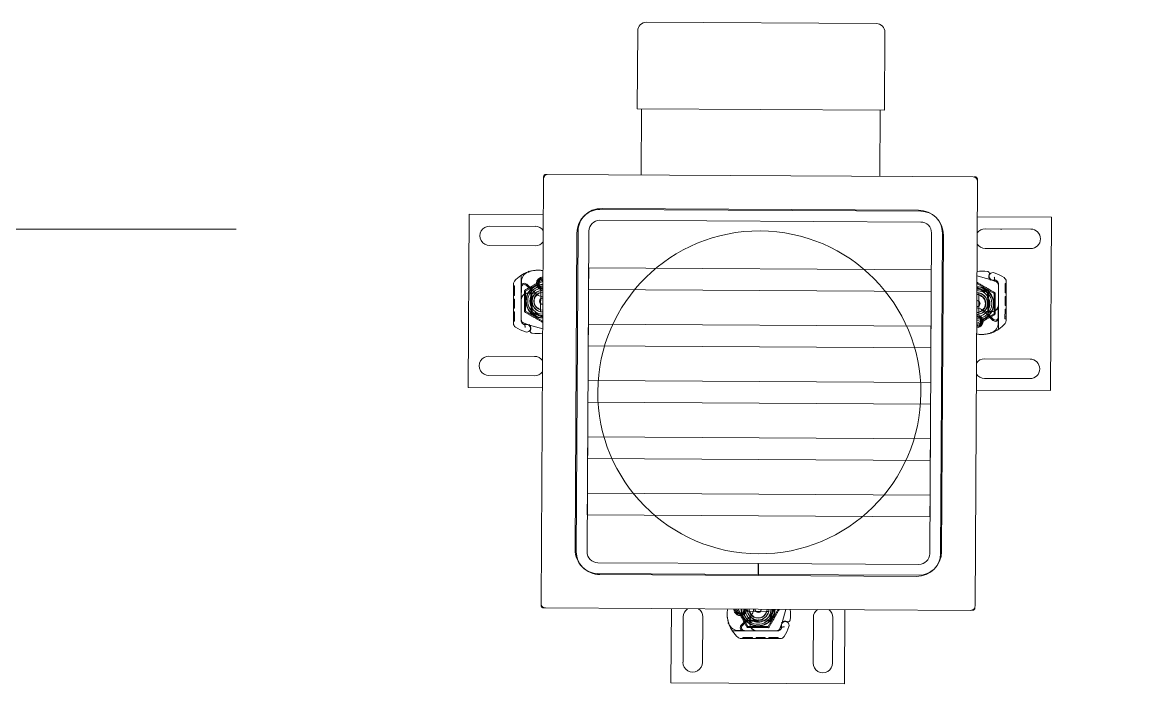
# Model space of a CAD drawing. Header units: millimetres. Extents: x -34838 to 729576, y -214038 to 121482.
# Drawn here: x 598704 to 599217, y -54444 to -54139 of the extents above; entities that cross this region are included whole.
import ezdxf
from ezdxf.enums import TextEntityAlignment as Align

# ---------------------------------------------------------------- set-up
doc = ezdxf.new("R2010")
doc.units = ezdxf.units.MM
doc.header["$MEASUREMENT"] = 0
doc.linetypes.add('Штрихпунктирная', pattern=[1340.555525, 705.555534, -352.777767, 0, -282.222223])
for name, color, linetype, lineweight in [('S-Prof__Обладнання__Обладнання для водопостачання та каналізації', 130, 'Continuous', 5), ('Viditelná (ISO)', 7, 'Continuous', 35), ('А _ ОСІ КООРДИНАЦІЙНІ.3D_Ном._пера__105', 7, 'Continuous', 13), ('А _ ОСІ КООРДИНАЦІЙНІ.3D_Ном._пера__25', 7, 'Continuous', 0)]:
    doc.layers.add(name, color=color, linetype=linetype, lineweight=lineweight)
doc.layers.add('А _ ОСІ КООРДИНАЦІЙНІ.3D', color=7, linetype='Continuous')
doc.styles.add('СГЕНЕРИР_СТИЛЬ_1', font='Arial.ttf')

# ---------------------------------------------------------------- blocks, each defined once
blk = doc.blocks.new('Стандартный Маркер Сетки_2')
at = {"layer": 'А _ ОСІ КООРДИНАЦІЙНІ.3D_Ном._пера__105', "color": 7, "linetype": 'Штрихпунктирная', "lineweight": 13}
blk.add_line((500, 0), (99754.182117, 0), dxfattribs=at)
at = {"layer": 'А _ ОСІ КООРДИНАЦІЙНІ.3D_Ном._пера__25', "color": 7, "lineweight": 0, "style": 'СГЕНЕРИР_СТИЛЬ_1'}
blk.add_attdef('AC_MarkerText_1', text='', height=700, dxfattribs=at).set_placement((-1000, 40.005), align=Align.MIDDLE_CENTER)
blk = doc.blocks.new('AUDIT_I_200716151807-1023')
at = {"layer": 'Viditelná (ISO)', "color": 5}
for centre, radius, start, end in [((1064.57, -81.65), 0.3, 155.7089, 199.9314), ((1063.2, -83.14), 1, 308.6012, 341.2698), ((1075.16, -89.84), 5.55, 90, 92.2924), ((1075.16, -89.84), 5.05, 90, 92.2924), ((1083.99, -84.89), 5, 16.8837, 22.0555), ((1082.39, -88.09), 0.5, 90, 118.955), ((1084.32, -88.09), 0.5, 61.045, 90), ((928.62, -181.06), 5, 106.8837, 112.0555), ((931.82, -180.73), 0.5, 151.045, 180), ((931.82, -182.66), 0.5, 180, 208.955), ((933.57, -189.9), 5.55, 180, 182.2924), ((933.57, -189.9), 5.05, 180, 182.2924), ((925.37, -200.49), 0.3, 245.7089, 289.9314), ((926.86, -201.86), 1, 38.6012, 71.2698), ((1065.99, -291.7), 0.5, 241.045, 270), ((1067.92, -291.7), 0.5, 270, 298.955), ((1066.32, -294.9), 5, 196.8837, 202.0555), ((1075.16, -289.95), 5.05, 270, 272.2924), ((1075.16, -289.95), 5.55, 270, 272.2924), ((1087.12, -296.65), 1, 128.6012, 161.2698), ((1085.75, -298.14), 0.3, 335.7089, 19.9314)]:
    blk.add_arc(centre, radius, start, end, dxfattribs=at)
at = {"layer": 'Viditelná (ISO)', "color": 5, "extrusion": (0, 0, -1)}
for centre, major_axis, ratio, start_param, end_param in [((1070.31, -86.16), (-0.68, 1.13), 0.865496, 4.64047, 5.024928), ((1072.36, -89.55), (2.76, 2.81), 0.948675, 4.712185, 4.722398), ((929.88, -194.74), (-1.13, -0.68), 0.865496, 4.64047, 5.024928), ((933.28, -192.69), (-2.81, 2.76), 0.948675, 4.712185, 4.722398), ((1077.95, -290.24), (-2.76, -2.81), 0.948675, 4.712185, 4.722398), ((1080, -293.63), (0.68, -1.13), 0.865496, 4.64047, 5.024928)]:
    blk.add_ellipse(centre, major_axis=major_axis, ratio=ratio, start_param=start_param, end_param=end_param, dxfattribs=at)
blk = doc.blocks.new('Трап малый')
for p, q in [((-52.05, 170.79), (53.95, 170.2)), ((-56.07, 166.81), (-56.27, 130.81)), ((57.92, 166.18), (57.72, 130.18)), ((-56.27, 130.81), (57.72, 130.18)), ((-54.27, 130.8), (-54.44, 100.35)), ((55.72, 130.19), (55.55, 99.74)), ((-99.5, 98.6), (-100.59, -97.49)), ((-99.44, 99.68), (-99.45, 99.62)), ((-99.45, 99.62), (-99.45, 99.55)), ((-99.45, 99.55), (-99.45, 99.1)), ((-99.45, 99.1), (-99.45, 99.05)), ((-99.43, 99.75), (-99.44, 99.68)), ((-99.41, 99.81), (-99.43, 99.75)), ((-99.39, 99.88), (-99.41, 99.81)), ((-99.37, 99.94), (-99.39, 99.88)), ((-99.34, 100), (-99.37, 99.94)), ((-99.31, 100.05), (-99.34, 100)), ((-99.28, 100.11), (-99.31, 100.05)), ((-99.24, 100.16), (-99.28, 100.11)), ((-99.2, 100.21), (-99.24, 100.16)), ((-99.15, 100.26), (-99.2, 100.21)), ((-99.1, 100.3), (-99.15, 100.26)), ((-99.05, 100.35), (-99.1, 100.3)), ((-99, 100.38), (-99.05, 100.35)), ((-98.94, 100.42), (-99, 100.38)), ((-98.89, 100.45), (-98.94, 100.42)), ((-98.83, 100.47), (-98.89, 100.45)), ((-98.76, 100.5), (-98.83, 100.47)), ((-98.7, 100.52), (-98.76, 100.5)), ((-98.64, 100.53), (-98.7, 100.52)), ((-98.57, 100.54), (-98.64, 100.53)), ((-98.51, 100.55), (-98.57, 100.54)), ((-98.44, 100.55), (-98.51, 100.55)), ((-97.99, 100.55), (-98.44, 100.55)), ((-97.94, 100.55), (-97.99, 100.55)), ((98.6, 99.5), (-97.49, 100.59)), ((99.1, 99.45), (99.05, 99.45)), ((99.55, 99.45), (99.1, 99.45)), ((99.5, -98.6), (100.59, 97.49)), ((99.62, 99.45), (99.55, 99.45)), ((99.68, 99.44), (99.62, 99.45)), ((99.75, 99.43), (99.68, 99.44)), ((99.81, 99.41), (99.75, 99.43)), ((99.88, 99.39), (99.81, 99.41)), ((99.94, 99.37), (99.88, 99.39)), ((100, 99.34), (99.94, 99.37)), ((100.05, 99.31), (100, 99.34)), ((100.11, 99.28), (100.05, 99.31)), ((100.16, 99.24), (100.11, 99.28)), ((100.21, 99.2), (100.16, 99.24)), ((100.26, 99.15), (100.21, 99.2)), ((100.3, 99.1), (100.26, 99.15)), ((100.35, 99.05), (100.3, 99.1)), ((100.38, 99), (100.35, 99.05)), ((100.42, 98.94), (100.38, 99)), ((100.45, 98.89), (100.42, 98.94)), ((100.47, 98.83), (100.45, 98.89)), ((100.5, 98.76), (100.47, 98.83)), ((100.52, 98.7), (100.5, 98.76)), ((100.53, 98.64), (100.52, 98.7)), ((100.54, 98.57), (100.53, 98.64)), ((100.55, 98.51), (100.54, 98.57)), ((100.55, 98.44), (100.55, 98.51)), ((100.55, 97.99), (100.55, 98.44)), ((100.55, 97.94), (100.55, 97.99)), ((-133.8, 82.28), (-134.24, 2.28)), ((-99.55, 82.09), (-133.8, 82.28)), ((-73.53, 84.41), (74.47, 83.59)), ((73.47, 84.09), (-72.53, 84.9)), ((-73.56, 79.41), (74.44, 78.59)), ((134.7, 80.79), (100.45, 80.98)), ((134.26, 0.79), (134.7, 80.79)), ((-124.33, 76.73), (-103.33, 76.61)), ((-84.09, 73.47), (-84.9, -72.53)), ((-84.41, -73.53), (-83.59, 74.47)), ((-79.41, -73.56), (-78.59, 74.44)), ((79.41, 73.56), (78.59, -74.44)), ((84.41, 73.53), (83.59, -74.47)), ((84.09, -73.47), (84.9, 72.53)), ((104.17, 75.46), (125.17, 75.34)), ((-103.38, 67.61), (-124.38, 67.73)), ((125.12, 66.35), (104.12, 66.46)), ((-78.68, 57.44), (-78.74, 47.44)), ((79.32, 56.56), (-78.68, 57.44)), ((79.26, 46.56), (79.32, 56.56)), ((-109.81, 54.04), (-109.83, 48.82)), ((-107.8, 46.76), (-99.77, 51.34)), ((-102.03, 49.34), (-102.02, 51.27)), ((-101.52, 51.27), (-101.53, 49.34)), ((100.35, 53.72), (106.49, 52.04)), ((106.73, 51.96), (107.18, 51.8)), ((108.93, 51.2), (107.18, 51.8)), ((108.66, 51.8), (109.11, 51.59)), ((-113.37, 31.84), (-113.32, 50.07)), ((-113.33, 49.14), (-112.83, 49.13)), ((-113.33, 48.23), (-112.83, 48.23)), ((-112.83, 49.13), (-112.84, 44.63)), ((-109.83, 48.82), (-109.84, 42.82)), ((-109.76, 43.51), (-109.73, 48.35)), ((-109.73, 48.35), (-109.72, 50.98)), ((-107.85, 37.51), (-107.8, 46.76)), ((-107.39, 49.31), (-105.13, 47.03)), ((-102.88, 45.47), (-107.26, 49.87)), ((-104.84, 46.32), (-104.85, 45.79)), ((79.26, 46.56), (-78.74, 47.44)), ((100.33, 50.23), (108.32, 45.56)), ((110.28, 49.76), (110.23, 40.23)), ((110.3, 40.26), (110.33, 49.79)), ((113.32, 45.96), (113.33, 48.08)), ((113.82, 47.16), (113.32, 47.16)), ((113.82, 46.92), (113.32, 46.92)), ((113.82, 46.86), (113.32, 46.86)), ((113.82, 46.86), (113.32, 46.86)), ((113.83, 50.21), (113.33, 50.21)), ((113.33, 48.08), (113.33, 50.21)), ((113.83, 50.21), (113.33, 50.21)), ((113.83, 49.3), (113.33, 49.31)), ((113.83, 49.3), (113.33, 49.31)), ((113.83, 49.24), (113.33, 49.24)), ((113.83, 49.01), (113.33, 49.01)), ((113.83, 48.08), (113.33, 48.08)), ((113.83, 51.23), (113.78, 33.01)), ((-113.34, 45.53), (-112.84, 45.53)), ((-113.34, 44.63), (-112.84, 44.63)), ((-113.34, 42.99), (-112.84, 42.99)), ((-113.34, 42.94), (-112.84, 42.94)), ((-113.34, 42.25), (-112.84, 42.25)), ((-113.34, 42.21), (-112.84, 42.21)), ((-112.84, 42.94), (-112.85, 38.9)), ((-112.84, 42.94), (-112.84, 42.99)), ((-109.84, 42.82), (-109.87, 33.28)), ((-109.82, 33.31), (-109.76, 42.85)), ((-109.76, 42.85), (-109.76, 43.51)), ((-105.37, 42.12), (-105.35, 44.69)), ((-105.21, 37.53), (-105.37, 41.9)), ((-105.35, 44.69), (-105.35, 44.76)), ((-104.85, 45.2), (-105.34, 45.76)), ((-104.85, 44.69), (-104.87, 42.12)), ((-104.87, 41.92), (-104.71, 37.54)), ((-104.85, 45.79), (-104.85, 45.2)), ((-104.85, 44.69), (-104.85, 44.72)), ((-100.8, 45.97), (-100.84, 38.23)), ((101.26, 37.1), (101.3, 44.85)), ((105.33, 41.16), (105.18, 45.53)), ((105.68, 45.55), (105.83, 41.17)), ((108.32, 45.56), (108.26, 36.31)), ((113.3, 40.14), (113.32, 44.18)), ((113.81, 43.27), (113.31, 43.27)), ((113.82, 45.96), (113.32, 45.96)), ((113.82, 45.96), (113.32, 45.96)), ((113.82, 44.18), (113.32, 44.18)), ((-113.36, 37.12), (-112.86, 37.12)), ((-113.36, 37.12), (-112.86, 37.12)), ((-113.36, 36.22), (-112.86, 36.21)), ((-113.36, 36.21), (-112.86, 36.21)), ((-113.36, 36.15), (-112.86, 36.15)), ((-113.36, 35.92), (-112.86, 35.91)), ((-113.35, 39.8), (-112.85, 39.8)), ((-113.35, 38.9), (-112.85, 38.9)), ((-112.86, 37.12), (-112.86, 34.99)), ((-99.87, 32.84), (-107.85, 37.51)), ((108.26, 36.31), (100.23, 31.73)), ((103.34, 37.61), (107.72, 33.2)), ((105.31, 37.29), (105.31, 37.88)), ((105.31, 37.88), (105.81, 37.31)), ((105.31, 36.75), (105.31, 37.29)), ((105.32, 38.39), (105.33, 40.95)), ((105.32, 38.39), (105.32, 38.35)), ((107.85, 33.77), (105.6, 36.04)), ((105.82, 38.39), (105.81, 38.32)), ((105.83, 40.95), (105.82, 38.39)), ((110.22, 39.56), (110.2, 34.73)), ((110.23, 40.23), (110.22, 39.56)), ((110.29, 34.26), (110.3, 40.26)), ((113.29, 33.94), (113.3, 38.45)), ((113.3, 40.14), (113.3, 40.09)), ((113.8, 40.14), (113.3, 40.14)), ((113.8, 40.08), (113.3, 40.09)), ((113.8, 38.45), (113.3, 38.45)), ((113.8, 37.54), (113.3, 37.54)), ((113.81, 40.86), (113.31, 40.87)), ((113.81, 40.83), (113.31, 40.83)), ((-113.37, 34.07), (-112.87, 34.07)), ((-113.37, 33.83), (-112.87, 33.83)), ((-113.37, 33.77), (-112.87, 33.77)), ((-113.37, 33.77), (-112.87, 33.77)), ((-113.37, 32.87), (-112.87, 32.87)), ((-113.37, 32.87), (-112.87, 32.86)), ((-113.36, 34.99), (-112.86, 34.99)), ((-112.86, 34.99), (-112.87, 32.86)), ((-108.2, 31.28), (-108.65, 31.48)), ((-108.47, 31.88), (-106.72, 31.27)), ((-106.27, 31.12), (-106.72, 31.27)), ((-99.89, 29.35), (-106.02, 31.03)), ((-78.83, 31.44), (-78.88, 21.44)), ((79.17, 30.56), (-78.83, 31.44)), ((101.98, 31.8), (101.99, 33.74)), ((102.49, 33.74), (102.48, 31.8)), ((110.2, 34.73), (110.18, 32.09)), ((110.27, 29.04), (110.29, 34.26)), ((113.79, 34.85), (113.29, 34.85)), ((113.79, 33.94), (113.29, 33.94)), ((79.12, 20.56), (79.17, 30.56)), ((79.12, 20.56), (-78.88, 21.44)), ((-124.66, 16.73), (-103.66, 16.61)), ((103.84, 15.46), (124.84, 15.35)), ((-103.71, 7.61), (-124.71, 7.73)), ((-78.97, 5.44), (-79.03, -4.56)), ((79.03, 4.56), (-78.97, 5.44)), ((124.79, 6.35), (103.79, 6.46)), ((-134.24, 2.28), (-100.04, 2.09)), ((78.97, -5.44), (79.03, 4.56)), ((100.06, 0.98), (134.26, 0.79)), ((78.97, -5.44), (-79.03, -4.56)), ((-79.12, -20.56), (-79.17, -30.56)), ((78.88, -21.44), (-79.12, -20.56)), ((78.83, -31.44), (78.88, -21.44)), ((78.83, -31.44), (-79.17, -30.56)), ((-79.26, -46.56), (-79.32, -56.56)), ((78.74, -47.44), (-79.26, -46.56)), ((78.68, -57.44), (78.74, -47.44)), ((78.68, -57.44), (-79.32, -56.56)), ((-0.49, -79), (-74.44, -78.59)), ((-0.52, -84), (-0.49, -79)), ((-0.39, -79), (-0.42, -84)), ((73.56, -79.41), (-0.39, -79)), ((-0.52, -84), (-74.47, -83.59)), ((-73.47, -84.09), (72.53, -84.9)), ((73.53, -84.41), (-0.42, -84)), ((-100.55, -97.94), (-100.55, -97.99)), ((-100.55, -97.99), (-100.55, -98.44)), ((-100.55, -98.44), (-100.55, -98.51)), ((-100.55, -98.51), (-100.54, -98.57)), ((-100.54, -98.57), (-100.53, -98.64)), ((-100.53, -98.64), (-100.52, -98.7)), ((-100.52, -98.7), (-100.5, -98.76)), ((-100.5, -98.76), (-100.47, -98.83)), ((-100.47, -98.83), (-100.45, -98.89)), ((-100.45, -98.89), (-100.42, -98.94)), ((-100.42, -98.94), (-100.38, -99)), ((-100.38, -99), (-100.35, -99.05)), ((-100.35, -99.05), (-100.3, -99.1)), ((-100.3, -99.1), (-100.26, -99.15)), ((-100.26, -99.15), (-100.21, -99.2)), ((-100.21, -99.2), (-100.16, -99.24)), ((-100.16, -99.24), (-100.11, -99.28)), ((-100.11, -99.28), (-100.05, -99.31)), ((-100.05, -99.31), (-100, -99.34)), ((-100, -99.34), (-99.94, -99.37)), ((-99.94, -99.37), (-99.88, -99.39)), ((-99.88, -99.39), (-99.81, -99.41)), ((-99.81, -99.41), (-99.75, -99.43)), ((-99.75, -99.43), (-99.68, -99.44)), ((-99.68, -99.44), (-99.62, -99.45)), ((-99.62, -99.45), (-99.55, -99.45)), ((-99.55, -99.45), (-99.1, -99.45)), ((-99.1, -99.45), (-99.05, -99.45)), ((-98.6, -99.5), (97.49, -100.59)), ((-40.55, -99.78), (-40.74, -134.03)), ((-5.22, -108.03), (-9.81, -100)), ((-7.8, -102.26), (-9.74, -102.25)), ((-9.73, -101.75), (-7.8, -101.76)), ((-4.43, -101.03), (3.31, -101.07)), ((8.69, -100.1), (4.02, -108.09)), ((12.19, -100.12), (10.5, -106.26)), ((39.25, -134.47), (39.44, -100.27)), ((97.94, -100.55), (97.99, -100.55)), ((97.99, -100.55), (98.44, -100.55)), ((98.44, -100.55), (98.51, -100.55)), ((98.51, -100.55), (98.57, -100.54)), ((98.57, -100.54), (98.64, -100.53)), ((98.64, -100.53), (98.7, -100.52)), ((98.7, -100.52), (98.76, -100.5)), ((98.76, -100.5), (98.83, -100.47)), ((98.83, -100.47), (98.89, -100.45)), ((98.89, -100.45), (98.94, -100.42)), ((98.94, -100.42), (99, -100.38)), ((99, -100.38), (99.05, -100.35)), ((99.05, -100.35), (99.1, -100.3)), ((99.1, -100.3), (99.15, -100.26)), ((99.15, -100.26), (99.2, -100.21)), ((99.2, -100.21), (99.24, -100.16)), ((99.24, -100.16), (99.28, -100.11)), ((99.28, -100.11), (99.31, -100.05)), ((99.31, -100.05), (99.34, -100)), ((99.34, -100), (99.37, -99.94)), ((99.37, -99.94), (99.39, -99.88)), ((99.39, -99.88), (99.41, -99.81)), ((99.41, -99.81), (99.43, -99.75)), ((99.43, -99.75), (99.44, -99.68)), ((99.44, -99.68), (99.45, -99.62)), ((99.45, -99.1), (99.45, -99.05)), ((99.45, -99.55), (99.45, -99.1)), ((99.45, -99.62), (99.45, -99.55)), ((-35.19, -124.56), (-35.08, -103.56)), ((-26.08, -103.61), (-26.19, -124.61)), ((-3.93, -103.11), (-8.34, -107.49)), ((-7.77, -107.62), (-5.49, -105.36)), ((-4.79, -105.08), (-4.25, -105.08)), ((-4.25, -105.08), (-3.66, -105.08)), ((-3.66, -105.08), (-4.22, -105.58)), ((-3.15, -105.58), (-3.22, -105.58)), ((-3.15, -105.08), (-3.18, -105.08)), ((-3.15, -105.08), (-0.58, -105.1)), ((-0.59, -105.6), (-3.15, -105.58)), ((-0.38, -105.1), (3.99, -104.95)), ((4.01, -105.44), (-0.36, -105.6)), ((9.66, -108.7), (10.27, -106.95)), ((10.42, -106.5), (10.27, -106.95)), ((24.81, -124.89), (24.92, -103.89)), ((33.92, -103.94), (33.81, -124.94)), ((-12.5, -110.04), (-7.28, -110.06)), ((-6.81, -109.96), (-9.45, -109.95)), ((-7.28, -110.06), (-1.28, -110.07)), ((-1.97, -109.99), (-6.81, -109.96)), ((4.02, -108.09), (-5.22, -108.03)), ((-1.31, -109.99), (-1.97, -109.99)), ((8.23, -110.05), (-1.31, -109.99)), ((-1.28, -110.07), (8.25, -110.1)), ((10.26, -108.43), (10.05, -108.88)), ((9.7, -113.6), (-8.53, -113.55)), ((-7.6, -113.06), (-3.09, -113.07)), ((-7.6, -113.56), (-7.6, -113.06)), ((-6.69, -113.56), (-6.69, -113.06)), ((-4, -113.57), (-3.99, -113.07)), ((-3.09, -113.57), (-3.09, -113.07)), ((-1.4, -113.07), (-1.45, -113.07)), ((-1.45, -113.57), (-1.45, -113.07)), ((-1.4, -113.07), (2.64, -113.08)), ((-1.4, -113.57), (-1.4, -113.07)), ((-0.71, -113.58), (-0.71, -113.08)), ((-0.67, -113.58), (-0.67, -113.08)), ((1.73, -113.58), (1.74, -113.08)), ((2.64, -113.58), (2.64, -113.08)), ((4.42, -113.09), (6.55, -113.1)), ((4.42, -113.59), (4.42, -113.09)), ((4.42, -113.59), (4.42, -113.09)), ((5.32, -113.59), (5.32, -113.09)), ((5.32, -113.59), (5.32, -113.09)), ((5.39, -113.59), (5.39, -113.09)), ((5.62, -113.59), (5.62, -113.09)), ((6.54, -113.6), (6.55, -113.1)), ((6.55, -113.1), (8.67, -113.1)), ((7.47, -113.6), (7.47, -113.1)), ((7.7, -113.6), (7.71, -113.1)), ((7.77, -113.6), (7.77, -113.1)), ((7.77, -113.6), (7.77, -113.1)), ((8.67, -113.6), (8.67, -113.1)), ((8.67, -113.6), (8.67, -113.1)), ((-40.74, -134.03), (39.25, -134.47))]:
    blk.add_line(p, q)
for centre, radius, start, end in [((-73.59, 74.41), 10, 89.6818, 179.6818), ((74.41, 73.59), 10, 359.6818, 89.6818), ((-73.59, 74.41), 5, 89.6818, 179.6818), ((74.41, 73.59), 5, 359.6818, 89.6818), ((-74.41, -73.59), 10, 179.6818, 269.6818), ((-74.41, -73.59), 5, 179.6818, 269.6818), ((73.59, -74.41), 10, 269.6818, 359.6818), ((73.59, -74.41), 5, 269.6818, 359.6818)]:
    blk.add_arc(centre, radius, start, end)
for centre, major_axis, ratio, start_param, end_param in [((-52.07, 166.79), (-2.83, 2.82), 1, -0.792576, 0.77822), ((53.92, 166.2), (2.82, 2.83), 1, 5.490609, 7.061405), ((-97.5, 98.59), (1.41, 1.42), 1, 0.77822, 2.349016), ((98.59, 97.5), (-1.42, 1.41), 1, 3.919813, 5.490609), ((-72.59, 73.4), (8.12, 8.14), 1, 0.77822, 2.349016), ((73.4, 72.59), (8.12, 8.14), 1, 5.490609, 7.061405), ((-124.35, 72.23), (3.18, 3.19), 1, 0.77822, 3.919813), ((-103.35, 72.11), (3.18, 3.19), 1, 6.0963, 7.061405), ((0, 0), (52.59, 52.77), 1, 0.77822, 7.061405), ((104.15, 70.96), (3.18, 3.19), 1, 0.77822, 1.743325), ((125.15, 70.85), (3.18, 3.19), 1, 3.919813, 7.061405), ((-103.35, 72.11), (3.18, 3.19), 1, 3.919813, 4.884918), ((104.15, 70.96), (3.18, 3.19), 1, 2.954708, 3.919813), ((-101.84, 41.37), (-10.62, 10.59), 1, -0.817814, -0.465611), ((-111.32, 50.06), (-1.42, 1.41), 1, 0.082057, 0.781058), ((-102.16, 42.31), (9.88, 9.92), 1, 1.105185, 1.652853), ((-104.72, 50.96), (3.53, 3.54), 1, 1.16316, 2.349016), ((-99.77, 50.29), (-2.12, 2.12), 1, -0.792576, 2.349016), ((-99.77, 50.29), (-1.77, 1.76), 1, -0.792576, 2.349016), ((-99.77, 50.29), (1.41, 1.42), 1, 0.77822, 1.843656), ((-101.57, 50.36), (-4.25, 4.24), 1, -1.096085, -0.817814), ((102.91, 33.93), (15.53, 15.58), 1, 0.676469, 0.89973), ((105.16, 54.8), (-0.708, 0.706), 1, 3.465124, 5.388858), ((107.8, 53.49), (-1.38, 1.38), 1, 0.323531, 1.451938), ((107.74, 53.52), (-1.24, 1.24), 1, -1.13439, 2.83066), ((107.8, 53.59), (-1.34, 1.34), 1, 2.022113, 2.696884), ((100.23, 32.78), (16.8, 16.86), 1, 0.222674, 0.436407), ((100.23, 32.78), (14.75, 14.8), 0.999999, 0.344446, 0.374951), ((108.28, 49.77), (1.41, 1.42), 1, 5.490609, 6.637446), ((108.23, 49.8), (-1.49, 1.48), 1, 3.922651, 5.056834), ((111.83, 51.24), (1.41, 1.42), 1, 5.493447, 6.505859), ((-108.33, 48.82), (-1.06, 1.06), 1, 4.708428, 7.064243), ((-108.36, 48.34), (0.969, 0.972), 1, 6.276387, 8.632201), ((-99.82, 42.09), (5.51, 5.52), 1, 0.77822, 3.919813), ((-99.82, 42.09), (5.4, 5.42), 1, 0.77822, 3.919813), ((-99.82, 42.09), (4.9, 4.91), 1, 0.77822, 3.919813), ((-99.82, 42.09), (-4.25, 4.24), 1, -0.792576, 2.349016), ((-105.84, 46.33), (-0.708, 0.706), 1, 3.919813, 4.705591), ((-99.82, 42.09), (3.53, 3.54), 1, 0.77822, 3.919813), ((-99.82, 42.09), (3.53, 3.54), 1, 0.979578, 3.718455), ((-99.82, 42.09), (2.96, 2.97), 1, 0.77822, 3.919813), ((-99.82, 42.09), (3.57, 3.58), 1, 0.77822, 1.618503), ((-99.77, 50.29), (1.41, 1.42), 1, 2.854377, 3.919813), ((-99.82, 42.09), (3.53, 3.54), 0.999999, 0.77822, 0.979578), ((100.28, 40.98), (-5.52, 5.51), 1, 2.349016, 5.490609), ((100.28, 40.98), (5.4, 5.42), 1, 3.919813, 7.061405), ((100.28, 40.98), (4.9, 4.91), 1, 3.919813, 7.061405), ((100.28, 40.98), (-4.25, 4.24), 1, 2.349016, 5.490609), ((104.18, 45.5), (-1.06, 1.06), 1, 3.959823, 5.757633), ((104.18, 45.5), (-0.708, 0.706), 1, 3.959823, 5.758156), ((108.28, 49.31), (-1.42, 1.41), 1, 3.919813, 5.163705), ((-106.84, 42.81), (-2.12, 2.12), 1, -0.62558, 0.781058), ((-106.86, 42.83), (2.05, 2.05), 1, 0.942378, 2.349016), ((-106.04, 37.88), (5.65, 5.67), 1, 0.251051, 0.945216), ((-106.07, 37.9), (-5.6, 5.58), 1, -0.879573, -0.628418), ((-99.82, 42.09), (3.57, 3.58), 1, 1.618503, 2.349016), ((-99.82, 42.09), (2.82, 2.83), 1, 1.0309, 3.667132), ((-99.69, 48.65), (-3.19, 3.18), 1, 1.566836, 1.821847), ((-99.69, 48.65), (-3.19, 3.18), 1, 1.821847, 2.328786), ((-99.82, 42.09), (-1.06, 1.06), 1, -0.792576, 2.349016), ((-99.82, 42.09), (0.988, 0.992), 1, 0.77822, 3.919813), ((100.28, 40.98), (3.53, 3.54), 1, 3.919813, 7.061405), ((100.28, 40.98), (2.96, 2.97), 1, 3.919813, 7.061405), ((100.28, 40.98), (-1.06, 1.06), 1, 2.349016, 5.490609), ((100.28, 40.98), (-0.992, 0.988), 1, 2.349016, 5.490609), ((100.28, 40.98), (3.53, 3.54), 1, 0.576862, 0.77822), ((100.28, 40.98), (3.53, 3.54), 1, 4.12117, 6.860047), ((100.28, 40.98), (2.82, 2.83), 1, 4.172493, 6.808725), ((-103.72, 37.58), (-1.06, 1.06), 1, 0.818231, 2.616041), ((-103.72, 37.58), (-0.708, 0.706), 1, 0.818231, 2.616563), ((-99.82, 42.09), (3.53, 3.54), 0.999999, 3.718455, 3.919813), ((100.28, 40.98), (3.57, 3.58), 1, 3.919813, 4.760096), ((100.28, 40.98), (3.53, 3.54), 1, 3.919813, 4.12117), ((100.15, 34.43), (-3.19, 3.18), 1, -1.319746, -0.812807), ((106.5, 45.2), (-5.67, 5.65), 1, 1.821847, 2.516012), ((100.15, 34.43), (-3.19, 3.18), 1, 4.708428, 4.96344), ((100.28, 40.98), (3.57, 3.58), 1, 4.760096, 5.490609), ((106.31, 36.75), (-0.708, 0.706), 1, 0.77822, 1.563998), ((106.54, 45.18), (-5.6, 5.58), 1, 2.26202, 2.513174), ((107.33, 40.24), (2.05, 2.05), 1, 4.083971, 5.490609), ((107.3, 40.26), (-2.12, 2.12), 1, 2.516012, 3.922651), ((-111.37, 31.84), (1.41, 1.42), 1, 2.351854, 3.364267), ((-107.77, 33.28), (-1.49, 1.48), 1, 0.781058, 1.915242), ((-107.81, 33.77), (-1.42, 1.41), 1, 0.77822, 2.022113), ((-107.82, 33.3), (1.41, 1.42), 1, 2.349016, 3.495854), ((-99.77, 50.29), (14.75, 14.8), 0.999999, 3.486038, 3.516543), ((-107.28, 29.56), (-1.24, 1.24), 1, 2.007203, 5.972253), ((-107.34, 29.49), (1.34, 1.34), 1, 0.451316, 1.126088), ((-107.34, 29.58), (-1.38, 1.38), 1, 3.465124, 4.593531), ((100.23, 32.78), (-2.12, 2.12), 1, 2.349016, 5.490609), ((100.23, 32.78), (-1.77, 1.76), 1, 2.349016, 5.490609), ((100.23, 32.78), (1.41, 1.42), 1, 3.919813, 4.985248), ((100.23, 32.78), (-1.42, 1.41), 1, 4.425173, 5.490609), ((105.18, 32.12), (3.53, 3.54), 1, 4.304753, 5.490609), ((102.62, 40.76), (9.88, 9.92), 1, 4.246778, 4.794446), ((108.79, 34.26), (-1.06, 1.06), 1, 1.566836, 3.922651), ((108.82, 34.74), (0.969, 0.972), 1, 3.134794, 5.490609), ((111.78, 33.02), (1.41, 1.42), 1, 4.794446, 5.493447), ((-99.77, 50.29), (16.8, 16.86), 1, 3.364267, 3.577999), ((-104.69, 28.27), (0.706, 0.708), 1, 1.894327, 3.818062), ((-102.45, 49.15), (15.53, 15.58), 1, 3.818062, 4.041322), ((102.03, 32.71), (-4.25, 4.24), 1, 2.045508, 2.323779), ((102.3, 41.71), (-10.62, 10.59), 1, 2.323779, 2.675981), ((-124.68, 12.23), (3.18, 3.19), 1, 0.77822, 3.919813), ((-103.68, 12.11), (3.18, 3.19), 1, 6.0963, 7.061405), ((103.81, 10.96), (3.18, 3.19), 1, 0.77822, 1.743325), ((124.81, 10.85), (3.18, 3.19), 1, 3.919813, 7.061405), ((-103.68, 12.11), (3.18, 3.19), 1, 3.919813, 4.884918), ((103.81, 10.96), (3.18, 3.19), 1, 2.954708, 3.919813), ((-73.4, -72.59), (8.12, 8.14), 1, 2.349016, 3.919813), ((72.59, -73.4), (8.12, 8.14), 1, 3.919813, 5.490609), ((-98.59, -97.5), (1.41, 1.42), 1, 2.349016, 3.919813), ((-30.58, -103.58), (3.18, 3.19), 1, 1.383911, 2.349016), ((-30.58, -103.58), (-3.19, 3.18), 1, 3.919813, 4.884918), ((0.17, -102.07), (-10.62, 10.59), 1, 0.752982, 1.105185), ((-8.82, -101.8), (4.24, 4.25), 1, 2.045508, 2.323779), ((-8.76, -100), (2.12, 2.12), 1, 2.349016, 5.490609), ((-8.76, -100), (-1.77, 1.76), 1, 0.77822, 3.919813), ((-8.76, -100), (1.41, 1.42), 1, 2.349016, 3.414452), ((-0.56, -100.05), (5.51, 5.52), 1, 2.349016, 5.490609), ((-0.56, -100.05), (-5.42, 5.4), 1, 0.77822, 3.919813), ((-8.76, -100), (1.41, 1.42), 1, 4.425173, 5.490609), ((-0.56, -100.05), (4.9, 4.91), 1, 2.349016, 5.490609), ((-0.56, -100.05), (4.24, 4.25), 1, 2.349016, 5.490609), ((-0.56, -100.05), (3.57, 3.58), 1, 2.349016, 3.1893), ((-0.56, -100.05), (3.53, 3.54), 1, 2.349016, 5.490609), ((-0.56, -100.05), (3.53, 3.54), 1, 2.349016, 2.550374), ((-0.56, -100.05), (3.53, 3.54), 1, 2.550374, 5.289251), ((-0.56, -100.05), (2.96, 2.97), 1, 2.349016, 5.490609), ((3.66, -106.27), (-5.67, 5.65), 1, 0.25105, 0.945216), ((-0.56, -100.05), (2.82, 2.83), 1, 2.601697, 5.237929), ((-7.11, -99.92), (-3.19, 3.18), 1, 3.137632, 3.392643), ((-7.11, -99.92), (-3.19, 3.18), 1, 3.392643, 3.899582), ((-0.56, -100.05), (1.06, 1.06), 1, 2.349016, 5.490609), ((-0.56, -100.05), (0.988, 0.992), 1, 2.349016, 5.490609), ((-0.56, -100.05), (3.53, 3.54), 1, 5.289251, 5.490609), ((-7.61, -102.68), (15.53, 15.58), 1, 5.388858, 5.612119), ((29.42, -103.91), (3.18, 3.19), 1, 1.383911, 2.349016), ((29.42, -103.91), (3.18, 3.19), 1, 5.490609, 6.455714), ((97.5, -98.59), (-1.42, 1.41), 1, 2.349016, 3.919813), ((-9.42, -104.95), (-3.54, 3.53), 1, 1.163161, 2.349016), ((-0.78, -102.39), (9.88, 9.92), 1, 2.675982, 3.22365), ((-7.28, -108.56), (-1.06, 1.06), 1, -0.003961, 2.351854), ((-6.8, -108.59), (0.969, 0.972), 1, 1.563997, 3.919813), ((-4.79, -106.08), (0.706, 0.708), 1, 0.77822, 1.563997), ((3.64, -106.31), (5.58, 5.6), 1, 2.26202, 2.513175), ((-1.27, -107.07), (-2.12, 2.12), 1, 0.945216, 2.351854), ((-1.29, -107.09), (2.05, 2.05), 1, 2.513175, 3.919813), ((-0.56, -100.05), (3.57, 3.58), 1, 3.1893, 3.919813), ((3.96, -103.95), (-0.708, 0.706), 1, 2.389027, 4.18736), ((3.96, -103.95), (-1.06, 1.06), 1, 2.389027, 4.186837), ((11.98, -107.51), (1.24, 1.24), 1, 5.148795, 9.113846), ((12.05, -107.57), (1.34, 1.34), 1, 2.022112, 2.696885), ((11.96, -107.57), (1.38, 1.38), 1, 0.323531, 1.451938), ((13.27, -104.93), (-0.708, 0.706), 1, 1.894328, 3.818062), ((7.77, -108.05), (1.41, 1.42), 1, 3.919813, 5.163705), ((8.24, -108.05), (1.41, 1.42), 1, 3.919813, 5.06665), ((8.26, -108), (1.48, 1.49), 1, 3.922651, 5.056834), ((9.7, -111.6), (1.41, 1.42), 1, 3.922651, 4.935062), ((-8.76, -100), (14.75, 14.8), 0.999981, 5.056828, 5.087333), ((-8.76, -100), (-16.86, 16.8), 1, 3.364266, 3.577999), ((-8.52, -111.55), (1.41, 1.42), 0.999999, 3.22365, 3.922651), ((-30.69, -124.58), (3.18, 3.19), 1, 2.349016, 5.490609), ((29.31, -124.91), (3.18, 3.19), 1, 2.349016, 5.490609)]:
    blk.add_ellipse(centre, major_axis=major_axis, ratio=ratio, start_param=start_param, end_param=end_param)
for points, weights in [([(-99.76, 51.91), (-104.03, 49.48), (-108.29, 47.05)], [1, 1.15470053838, 1]), ([(-108.29, 47.05), (-108.32, 42.14), (-108.35, 37.23)], [1, 1.15470053838, 1]), ([(-100.79, 47), (-100.79, 46.43), (-100.8, 45.97)], [1.01967201941, 1.01641431551, 1]), ([(108.81, 45.84), (104.57, 48.32), (100.33, 50.8)], [1, 1.15470053838, 1]), ([(101.3, 44.85), (101.3, 45.31), (101.31, 45.88)], [1, 1.01641431551, 1.01967201941]), ([(108.75, 36.03), (108.78, 40.94), (108.81, 45.84)], [1, 1.15470053838, 1]), ([(-108.35, 37.23), (-104.11, 34.76), (-99.87, 32.28)], [1, 1.15470053838, 1]), ([(-100.84, 38.23), (-100.84, 37.77), (-100.85, 37.2)], [1, 1.01641431551, 1.01967201941]), ([(100.23, 31.17), (104.49, 33.6), (108.75, 36.03)], [1, 1.15470053838, 1]), ([(101.25, 36.08), (101.26, 36.65), (101.26, 37.1)], [1.01967201941, 1.01641431551, 1]), ([(-10.37, -99.99), (-7.94, -104.26), (-5.51, -108.52)], [1, 1.15470053838, 1]), ([(-5.46, -101.02), (-4.89, -101.02), (-4.43, -101.03)], [1.01967201941, 1.01641431551, 1]), ([(3.31, -101.07), (3.77, -101.07), (4.34, -101.08)], [1, 1.01641431551, 1.01967201941]), ([(4.3, -108.58), (6.78, -104.34), (9.26, -100.1)], [1, 1.15470053838, 1]), ([(-5.51, -108.52), (-0.6, -108.55), (4.3, -108.58)], [1, 1.15470053838, 1])]:
    blk.add_rational_spline(points, weights, degree=2)
for points, knots in [([(-106.14, 55.75), (-105.69, 55.89), (-105.21, 56), (-104.76, 56.09), (-104.3, 56.18), (-103.86, 56.25), (-103.42, 56.29), (-103.19, 56.31), (-102.97, 56.33), (-102.75, 56.35), (-102.29, 56.37), (-101.83, 56.38), (-101.36, 56.36)], [0.7738005, 0.7738005, 0.7738005, 0.7738005, 0.907672, 0.907672, 0.907672, 1.0415435, 1.0415435, 1.0415435, 1.1084793, 1.1084793, 1.1084793, 1.2423508, 1.2423508, 1.2423508, 1.2423508]), ([(105.26, 55.8), (105.26, 55.8), (105.26, 55.8), (105.42, 55.78), (105.56, 55.66), (105.65, 55.44)], [-0.05151133, -0.05151133, -0.05151133, -0.05151133, -0.05126221, -0.05126221, -0.00001736, -0.00001736, -0.00001736, -0.00001736]), ([(106.05, 54.36), (106, 54.26), (105.96, 54.16), (105.87, 53.85), (105.85, 53.64), (105.86, 53.29), (105.88, 53.14), (105.94, 52.9), (105.97, 52.8), (106.09, 52.55), (106.18, 52.41), (106.27, 52.29)], [-1.7533506, -1.7533506, -1.7533506, -1.7533506, -1.6908696, -1.6908696, -1.5574964, -1.5574964, -1.4465152, -1.4465152, -1.3614211, -1.3614211, -1.2086509, -1.2086509, -1.2086509, -1.2086509]), ([(106.5, 52.04), (106.5, 52.04), (106.5, 52.04), (106.55, 52.02), (106.59, 52.01), (106.63, 51.99)], [-0.08491287, -0.08491287, -0.08491287, -0.08491287, -0.08476972, -0.08476972, 0, 0, 0, 0]), ([(108.37, 53.11), (108.37, 53.11), (108.37, 53.11), (108.4, 53.02), (108.43, 52.92), (108.47, 52.73), (108.48, 52.64), (108.51, 52.43), (108.52, 52.32), (108.53, 52.14), (108.54, 52.07), (108.54, 51.98), (108.54, 51.96), (108.54, 51.96)], [-0.0004584, -0.0004584, -0.0004584, -0.0004584, 0, 0, 0.0291314, 0.0291314, 0.0589228, 0.0589228, 0.0992017, 0.0992017, 0.136201, 0.136201, 0.171809, 0.171809, 0.171809, 0.171809]), ([(100.32, 48.78), (100.92, 48.78), (101.51, 48.67), (102.07, 48.48), (103.05, 48.13), (103.92, 47.49), (104.54, 46.65)], [95.8185759, 95.8185759, 95.8185759, 95.8185759, 96.1545619, 96.1545619, 96.1545619, 96.7427307, 96.7427307, 96.7427307, 96.7427307]), ([(100.32, 48.24), (100.85, 48.2), (101.36, 48.06), (101.84, 47.84), (102.41, 47.58), (102.92, 47.2), (103.33, 46.74)], [0.5953414, 0.5953414, 0.5953414, 0.5953414, 0.7545984, 0.7545984, 0.7545984, 0.9423626, 0.9423626, 0.9423626, 0.9423626]), ([(103.22, 46.42), (103.24, 46.48), (103.25, 46.53), (103.29, 46.64), (103.31, 46.69), (103.33, 46.74)], [0.00004811, 0.00004811, 0.00004811, 0.00004811, 0.0187128, 0.0187128, 0.03730006, 0.03730006, 0.03730006, 0.03730006]), ([(103.92, 46.46), (103.81, 46.48), (103.7, 46.47), (103.47, 46.45), (103.36, 46.43), (103.25, 46.4)], [0, 0, 0, 0, 0.03525254, 0.03525254, 0.07338193, 0.07338193, 0.07338193, 0.07338193]), ([(103.33, 46.74), (103.35, 46.74), (103.37, 46.74), (103.59, 46.76), (103.8, 46.74), (104.2, 46.65), (104.38, 46.57), (104.57, 46.43), (104.61, 46.41), (104.64, 46.38)], [0, 0, 0, 0, 0.0055623, 0.0055623, 0.0740936, 0.0740936, 0.1354374, 0.1354374, 0.1481916, 0.1481916, 0.1481916, 0.1481916]), ([(103.33, 46.31), (103.43, 46.34), (103.52, 46.36), (103.72, 46.41), (103.81, 46.43), (103.91, 46.46)], [0.00007426, 0.00007426, 0.00007426, 0.00007426, 0.03418726, 0.03418726, 0.06833615, 0.06833615, 0.06833615, 0.06833615]), ([(104.79, 46.29), (104.75, 46.35), (104.71, 46.41), (104.63, 46.53), (104.59, 46.59), (104.54, 46.65)], [-0.04454091, -0.04454091, -0.04454091, -0.04454091, -0.02228535, -0.02228535, -0.00002713, -0.00002713, -0.00002713, -0.00002713]), ([(-105.35, 44.76), (-105.35, 44.87), (-105.35, 44.99), (-105.35, 45.15), (-105.35, 45.28), (-105.35, 45.39), (-105.35, 45.53), (-105.35, 45.63), (-105.35, 45.7), (-105.34, 45.75), (-105.34, 45.76), (-105.34, 45.76)], [-0.7393749, -0.7393749, -0.7393749, -0.7393749, -0.7082852, -0.7082852, -0.6895882, -0.6708911, -0.6708911, -0.6337981, -0.6337981, -0.6153592, -0.5969202, -0.5969202, -0.5969202, -0.5969202]), ([(-104.85, 45.2), (-104.85, 45.2), (-104.85, 45.19), (-104.85, 45.17), (-104.85, 45.14), (-104.85, 45.1), (-104.85, 45.03), (-104.85, 44.98), (-104.85, 44.92), (-104.85, 44.84), (-104.85, 44.78), (-104.85, 44.72)], [0.5969202, 0.5969202, 0.5969202, 0.5969202, 0.6153592, 0.6337981, 0.6337981, 0.6708911, 0.6708911, 0.6895882, 0.7082852, 0.7082852, 0.7393749, 0.7393749, 0.7393749, 0.7393749]), ([(-104.33, 36.79), (-104.29, 36.73), (-104.25, 36.67), (-104.17, 36.54), (-104.12, 36.48), (-104.08, 36.42)], [-0.04454091, -0.04454091, -0.04454091, -0.04454091, -0.02228535, -0.02228535, -0.00002713, -0.00002713, -0.00002713, -0.00002713]), ([(-102.87, 36.34), (-102.89, 36.34), (-102.91, 36.34), (-103.13, 36.32), (-103.34, 36.33), (-103.73, 36.43), (-103.92, 36.51), (-104.11, 36.64), (-104.15, 36.67), (-104.18, 36.69)], [0, 0, 0, 0, 0.0055623, 0.0055623, 0.0740936, 0.0740936, 0.1354374, 0.1354374, 0.1481916, 0.1481916, 0.1481916, 0.1481916]), ([(-99.86, 34.3), (-100.46, 34.3), (-101.05, 34.4), (-101.61, 34.6), (-102.59, 34.95), (-103.46, 35.59), (-104.08, 36.42)], [95.8185759, 95.8185759, 95.8185759, 95.8185759, 96.1545619, 96.1545619, 96.1545619, 96.7427307, 96.7427307, 96.7427307, 96.7427307]), ([(-103.46, 36.61), (-103.35, 36.6), (-103.24, 36.6), (-103.01, 36.62), (-102.9, 36.65), (-102.79, 36.68)], [0, 0, 0, 0, 0.03525254, 0.03525254, 0.07338193, 0.07338193, 0.07338193, 0.07338193]), ([(-102.87, 36.76), (-102.96, 36.74), (-103.06, 36.72), (-103.26, 36.67), (-103.35, 36.64), (-103.45, 36.62)], [0.00007426, 0.00007426, 0.00007426, 0.00007426, 0.03418726, 0.03418726, 0.06833615, 0.06833615, 0.06833615, 0.06833615]), ([(-102.76, 36.65), (-102.77, 36.6), (-102.79, 36.54), (-102.83, 36.44), (-102.85, 36.39), (-102.87, 36.34)], [0.00004811, 0.00004811, 0.00004811, 0.00004811, 0.0187128, 0.0187128, 0.03730006, 0.03730006, 0.03730006, 0.03730006]), ([(-99.86, 34.83), (-100.38, 34.88), (-100.9, 35.02), (-101.38, 35.24), (-101.95, 35.5), (-102.46, 35.87), (-102.87, 36.34)], [0.5953414, 0.5953414, 0.5953414, 0.5953414, 0.7545984, 0.7545984, 0.7545984, 0.9423626, 0.9423626, 0.9423626, 0.9423626]), ([(105.31, 37.88), (105.31, 37.88), (105.31, 37.88), (105.31, 37.9), (105.31, 37.94), (105.31, 37.98), (105.31, 38.05), (105.31, 38.1), (105.31, 38.16), (105.31, 38.24), (105.31, 38.3), (105.32, 38.35)], [0.5969202, 0.5969202, 0.5969202, 0.5969202, 0.6153592, 0.6337981, 0.6337981, 0.6708911, 0.6708911, 0.6895882, 0.7082852, 0.7082852, 0.7393749, 0.7393749, 0.7393749, 0.7393749]), ([(105.81, 38.32), (105.81, 38.21), (105.81, 38.09), (105.81, 37.93), (105.81, 37.8), (105.81, 37.69), (105.81, 37.54), (105.81, 37.45), (105.81, 37.37), (105.81, 37.33), (105.81, 37.31), (105.81, 37.31)], [-0.7393749, -0.7393749, -0.7393749, -0.7393749, -0.7082852, -0.7082852, -0.6895882, -0.6708911, -0.6708911, -0.6337981, -0.6337981, -0.6153592, -0.5969202, -0.5969202, -0.5969202, -0.5969202]), ([(-107.91, 29.96), (-107.91, 29.96), (-107.91, 29.97), (-107.94, 30.06), (-107.97, 30.15), (-108.01, 30.34), (-108.02, 30.44), (-108.05, 30.65), (-108.06, 30.76), (-108.07, 30.93), (-108.08, 31), (-108.08, 31.09), (-108.08, 31.12), (-108.08, 31.12)], [-0.0004584, -0.0004584, -0.0004584, -0.0004584, 0, 0, 0.0291314, 0.0291314, 0.0589228, 0.0589228, 0.0992017, 0.0992017, 0.136201, 0.136201, 0.171809, 0.171809, 0.171809, 0.171809]), ([(-106.04, 31.04), (-106.04, 31.04), (-106.04, 31.04), (-106.08, 31.05), (-106.13, 31.07), (-106.17, 31.08)], [-0.08491287, -0.08491287, -0.08491287, -0.08491287, -0.08476972, -0.08476972, 0, 0, 0, 0]), ([(-105.59, 28.72), (-105.54, 28.82), (-105.5, 28.92), (-105.41, 29.23), (-105.39, 29.43), (-105.39, 29.78), (-105.42, 29.93), (-105.48, 30.17), (-105.51, 30.27), (-105.63, 30.53), (-105.72, 30.67), (-105.81, 30.79)], [-1.7533506, -1.7533506, -1.7533506, -1.7533506, -1.6908696, -1.6908696, -1.5574964, -1.5574964, -1.4465152, -1.4465152, -1.3614211, -1.3614211, -1.2086509, -1.2086509, -1.2086509, -1.2086509]), ([(-104.8, 27.28), (-104.8, 27.28), (-104.8, 27.28), (-104.96, 27.3), (-105.1, 27.41), (-105.19, 27.64)], [-0.05151133, -0.05151133, -0.05151133, -0.05151133, -0.05126221, -0.05126221, -0.00001736, -0.00001736, -0.00001736, -0.00001736]), ([(106.61, 27.33), (106.15, 27.19), (105.67, 27.07), (105.22, 26.98), (104.76, 26.9), (104.32, 26.83), (103.88, 26.78), (103.66, 26.76), (103.43, 26.74), (103.21, 26.73), (102.75, 26.7), (102.29, 26.7), (101.82, 26.71)], [0.7738005, 0.7738005, 0.7738005, 0.7738005, 0.907672, 0.907672, 0.907672, 1.0415435, 1.0415435, 1.0415435, 1.1084793, 1.1084793, 1.1084793, 1.2423508, 1.2423508, 1.2423508, 1.2423508]), ([(-14.21, -106.38), (-14.35, -105.92), (-14.46, -105.44), (-14.55, -104.99), (-14.64, -104.53), (-14.71, -104.09), (-14.75, -103.65), (-14.78, -103.43), (-14.79, -103.2), (-14.81, -102.98), (-14.83, -102.52), (-14.84, -102.06), (-14.83, -101.59)], [0.7738005, 0.7738005, 0.7738005, 0.7738005, 0.907672, 0.907672, 0.907672, 1.0415435, 1.0415435, 1.0415435, 1.1084793, 1.1084793, 1.1084793, 1.2423508, 1.2423508, 1.2423508, 1.2423508]), ([(7.24, -100.09), (7.24, -100.69), (7.14, -101.28), (6.94, -101.84), (6.59, -102.82), (5.95, -103.69), (5.11, -104.31)], [95.8185759, 95.8185759, 95.8185759, 95.8185759, 96.1545619, 96.1545619, 96.1545619, 96.7427307, 96.7427307, 96.7427307, 96.7427307]), ([(6.71, -100.09), (6.66, -100.62), (6.52, -101.13), (6.3, -101.61), (6.04, -102.18), (5.66, -102.69), (5.2, -103.1)], [0.5953414, 0.5953414, 0.5953414, 0.5953414, 0.7545984, 0.7545984, 0.7545984, 0.9423626, 0.9423626, 0.9423626, 0.9423626]), ([(-3.22, -105.58), (-3.33, -105.58), (-3.45, -105.58), (-3.61, -105.58), (-3.74, -105.58), (-3.85, -105.58), (-4, -105.58), (-4.09, -105.58), (-4.17, -105.58), (-4.21, -105.58), (-4.22, -105.58), (-4.22, -105.58)], [-0.7393749, -0.7393749, -0.7393749, -0.7393749, -0.7082852, -0.7082852, -0.6895882, -0.6708911, -0.6708911, -0.6337981, -0.6337981, -0.6153592, -0.5969202, -0.5969202, -0.5969202, -0.5969202]), ([(-3.66, -105.08), (-3.66, -105.08), (-3.66, -105.08), (-3.64, -105.08), (-3.6, -105.08), (-3.56, -105.08), (-3.49, -105.08), (-3.44, -105.08), (-3.38, -105.08), (-3.3, -105.08), (-3.24, -105.08), (-3.18, -105.08)], [0.5969202, 0.5969202, 0.5969202, 0.5969202, 0.6153592, 0.6337981, 0.6337981, 0.6708911, 0.6708911, 0.6895882, 0.7082852, 0.7082852, 0.7393749, 0.7393749, 0.7393749, 0.7393749]), ([(4.75, -104.56), (4.81, -104.52), (4.87, -104.48), (4.99, -104.4), (5.05, -104.35), (5.11, -104.31)], [-0.04454091, -0.04454091, -0.04454091, -0.04454091, -0.02228535, -0.02228535, -0.00002713, -0.00002713, -0.00002713, -0.00002713]), ([(4.78, -103.1), (4.8, -103.19), (4.82, -103.29), (4.87, -103.49), (4.9, -103.58), (4.92, -103.68)], [0.00007426, 0.00007426, 0.00007426, 0.00007426, 0.03418726, 0.03418726, 0.06833615, 0.06833615, 0.06833615, 0.06833615]), ([(5.2, -103.1), (5.2, -103.12), (5.2, -103.14), (5.22, -103.36), (5.21, -103.57), (5.11, -103.96), (5.03, -104.15), (4.9, -104.34), (4.87, -104.38), (4.85, -104.41)], [0, 0, 0, 0, 0.0055623, 0.0055623, 0.0740936, 0.0740936, 0.1354374, 0.1354374, 0.1481916, 0.1481916, 0.1481916, 0.1481916]), ([(4.92, -103.69), (4.94, -103.58), (4.94, -103.47), (4.91, -103.24), (4.89, -103.13), (4.86, -103.02)], [0, 0, 0, 0, 0.03525254, 0.03525254, 0.07338193, 0.07338193, 0.07338193, 0.07338193]), ([(4.89, -102.99), (4.94, -103), (4.99, -103.02), (5.1, -103.06), (5.15, -103.08), (5.2, -103.1)], [0.00004811, 0.00004811, 0.00004811, 0.00004811, 0.0187128, 0.0187128, 0.03730006, 0.03730006, 0.03730006, 0.03730006]), ([(10.5, -106.27), (10.5, -106.27), (10.5, -106.27), (10.48, -106.32), (10.47, -106.36), (10.45, -106.4)], [-0.08491287, -0.08491287, -0.08491287, -0.08491287, -0.08476972, -0.08476972, 0, 0, 0, 0]), ([(12.82, -105.82), (12.72, -105.77), (12.62, -105.73), (12.31, -105.64), (12.1, -105.62), (11.75, -105.62), (11.61, -105.65), (11.36, -105.71), (11.27, -105.74), (11.01, -105.86), (10.87, -105.95), (10.75, -106.04)], [-1.7533506, -1.7533506, -1.7533506, -1.7533506, -1.6908696, -1.6908696, -1.5574964, -1.5574964, -1.4465152, -1.4465152, -1.3614211, -1.3614211, -1.2086509, -1.2086509, -1.2086509, -1.2086509]), ([(14.26, -105.03), (14.26, -105.03), (14.26, -105.03), (14.24, -105.19), (14.13, -105.33), (13.9, -105.42)], [-0.05151133, -0.05151133, -0.05151133, -0.05151133, -0.05126221, -0.05126221, -0.00001736, -0.00001736, -0.00001736, -0.00001736]), ([(11.58, -108.14), (11.57, -108.14), (11.57, -108.14), (11.48, -108.17), (11.38, -108.2), (11.2, -108.24), (11.1, -108.25), (10.89, -108.28), (10.78, -108.29), (10.6, -108.3), (10.54, -108.31), (10.45, -108.31), (10.42, -108.31), (10.42, -108.31)], [-0.0004584, -0.0004584, -0.0004584, -0.0004584, 0, 0, 0.0291314, 0.0291314, 0.0589228, 0.0589228, 0.0992017, 0.0992017, 0.136201, 0.136201, 0.171809, 0.171809, 0.171809, 0.171809])]:
    blk.add_open_spline(points, degree=3, knots=knots)
for points in [[(105.65, 55.44), (105.65, 55.44), (105.65, 55.44), (105.65, 55.44)], [(106.27, 52.29), (106.27, 52.29), (106.27, 52.29), (106.27, 52.29)], [(106.49, 52.04), (106.5, 52.04), (106.51, 52.04), (106.52, 52.03)], [(106.63, 51.99), (106.71, 51.97), (106.72, 51.96), (106.73, 51.96)], [(103.33, 46.74), (102.56, 47.59), (101.46, 48.14), (100.32, 48.25)], [(103.22, 46.42), (102.46, 47.18), (101.39, 47.62), (100.32, 47.63)], [(103.22, 46.42), (103.22, 46.42), (103.22, 46.42), (103.22, 46.42)], [(103.22, 46.42), (103.22, 46.42), (103.22, 46.42), (103.22, 46.42)], [(103.33, 46.31), (103.3, 46.34), (103.28, 46.37), (103.25, 46.4)], [(104.87, 46.83), (104.39, 47.08), (103.78, 47.04), (103.33, 46.74)], [(103.91, 46.46), (103.91, 46.46), (103.91, 46.46), (103.92, 46.46)], [(103.92, 46.46), (103.92, 46.46), (103.92, 46.46), (103.92, 46.46)], [(-104.41, 36.25), (-103.93, 36), (-103.32, 36.04), (-102.87, 36.34)], [(-103.45, 36.62), (-103.45, 36.61), (-103.45, 36.61), (-103.46, 36.61)], [(-103.46, 36.61), (-103.46, 36.61), (-103.46, 36.61), (-103.46, 36.61)], [(-102.87, 36.76), (-102.84, 36.73), (-102.81, 36.71), (-102.79, 36.68)], [(-102.87, 36.34), (-102.1, 35.48), (-101, 34.94), (-99.86, 34.83)], [(-102.76, 36.65), (-102.76, 36.65), (-102.76, 36.65), (-102.76, 36.65)], [(-102.76, 36.65), (-102.76, 36.65), (-102.76, 36.65), (-102.76, 36.65)], [(-102.76, 36.65), (-102, 35.89), (-100.92, 35.45), (-99.86, 35.44)], [(-106.17, 31.08), (-106.25, 31.11), (-106.26, 31.11), (-106.27, 31.12)], [(-106.02, 31.03), (-106.04, 31.04), (-106.05, 31.04), (-106.06, 31.04)], [(-105.81, 30.79), (-105.81, 30.79), (-105.81, 30.79), (-105.81, 30.79)], [(-105.19, 27.64), (-105.19, 27.64), (-105.19, 27.64), (-105.19, 27.64)], [(4.89, -102.99), (5.64, -102.23), (6.08, -101.16), (6.09, -100.09)], [(5.2, -103.1), (6.05, -102.33), (6.6, -101.23), (6.71, -100.09)], [(4.78, -103.1), (4.8, -103.07), (4.83, -103.04), (4.86, -103.02)], [(4.89, -102.99), (4.89, -102.99), (4.89, -102.99), (4.89, -102.99)], [(4.89, -102.99), (4.89, -102.99), (4.89, -102.99), (4.89, -102.99)], [(4.92, -103.68), (4.92, -103.68), (4.92, -103.68), (4.92, -103.69)], [(4.92, -103.69), (4.92, -103.69), (4.92, -103.69), (4.92, -103.69)], [(5.29, -104.64), (5.54, -104.16), (5.5, -103.55), (5.2, -103.1)], [(10.45, -106.4), (10.43, -106.48), (10.42, -106.49), (10.42, -106.5)], [(10.5, -106.26), (10.5, -106.27), (10.5, -106.28), (10.49, -106.29)], [(10.75, -106.04), (10.75, -106.04), (10.75, -106.04), (10.75, -106.04)], [(13.9, -105.42), (13.9, -105.42), (13.9, -105.42), (13.9, -105.42)]]:
    blk.add_open_spline(points, degree=3)
at = {"rotation": 89.68185193793853}
blk.add_blockref('AUDIT_I_200716151807-1023', (-195.63, -1032.55), dxfattribs=at)

msp = doc.modelspace()

# ---------------------------------------------------------------- block references
at = {"layer": 'S-Prof__Обладнання__Обладнання для водопостачання та каналізації'}
msp.add_blockref('Трап малый', (599044.06, -54309.77), dxfattribs=at)
at = {"layer": 'А _ ОСІ КООРДИНАЦІЙНІ.3D', "color": 7, "linetype": 'Continuous', "lineweight": 60, "zscale": 1000}
msp.add_blockref('Стандартный Маркер Сетки_2', (521179.96, -54234.5), dxfattribs=at)

doc.saveas('drawing.dxf')
